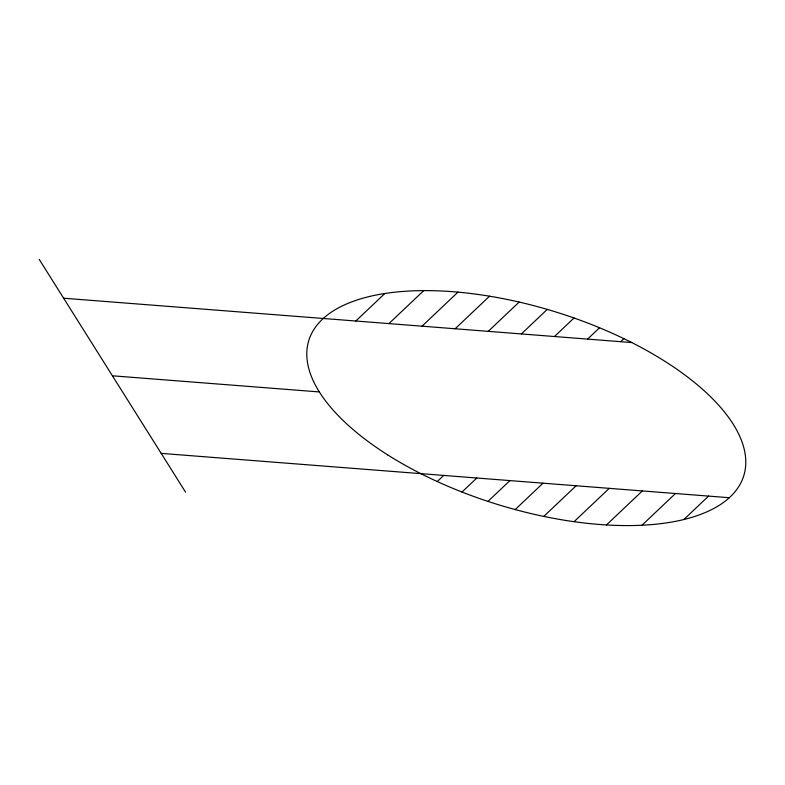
<?xml version="1.0" encoding="UTF-8"?>
<svg xmlns="http://www.w3.org/2000/svg" width="785" height="785" viewBox="0 0 785 785"><rect width="100%" height="100%" fill="white"/><g stroke="black" fill="none" stroke-linecap="round" stroke-linejoin="round"><path stroke-width="1.18" d="M355.811 321.016L384.846 293.502M388.918 323.597L423.743 290.607M422.036 326.187L457.979 292.128M455.143 328.768L489.536 296.19M488.25 331.349L519.17 302.058M521.368 333.939L547.263 309.398M554.475 336.52L574.021 318.003M437.245 481.539L443.702 475.425M587.582 339.1L599.544 327.767M462.012 492.038L476.809 478.006M620.699 341.691L623.889 338.659M487.966 501.399L509.916 480.597M515.186 509.563L543.034 483.177M543.799 516.402L576.141 485.758M574.061 521.682L609.248 488.349M606.452 524.949L642.365 490.929M641.993 525.234L675.473 493.51M683.882 519.503L708.58 496.1M63.634 298.212L631.768 342.554M112.412 375.789L319.348 391.941M161.18 453.377L729.304 497.719M39.25 259.423L185.574 492.166M387.662 454.868A227.748 100.549 17.3 0 0 742.983 478.045A227.748 100.549 17.3 0 0 448.225 291.372A227.748 100.549 17.3 0 0 387.662 454.868"/></g></svg>
